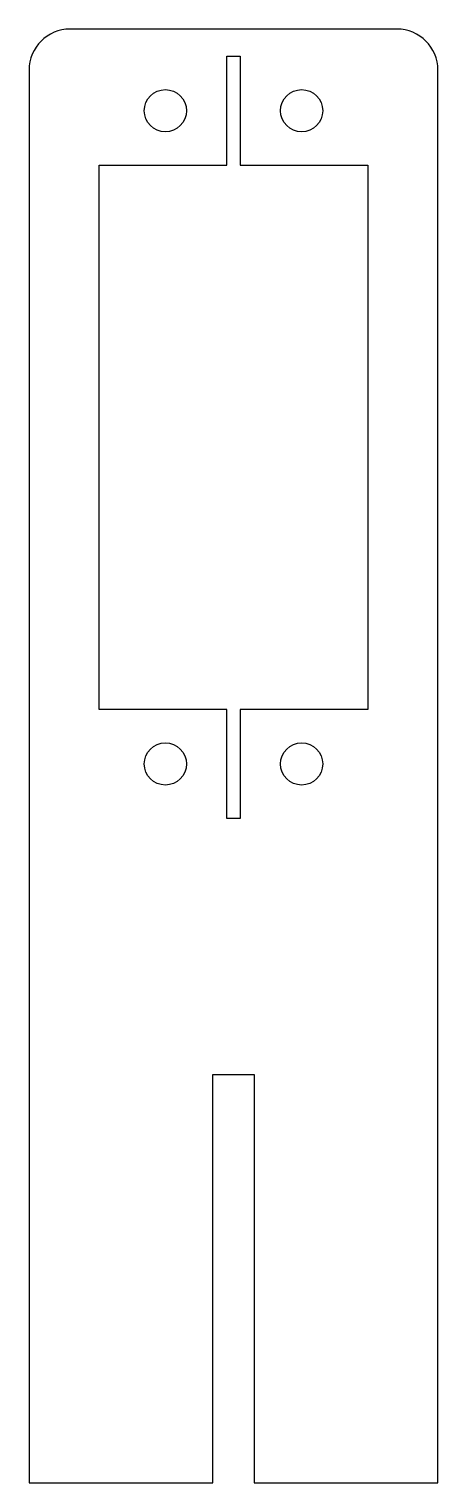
# Model space of a CAD drawing. Header units: millimetres. Extents: x -15 to 15, y -150 to -43.
import ezdxf

# ---------------------------------------------------------------- set-up
doc = ezdxf.new("R2010")
doc.units = ezdxf.units.MM
doc.layers.get('0').update_dxf_attribs({"linetype": 'CONTINUOUS'})

msp = doc.modelspace()

# ---------------------------------------------------------------- linework, layer by layer
msp.add_lwpolyline([(12, -43.175), (-12, -43.175, 0.41421356), (-15, -46.175), (-15, -150), (-1.5275, -150), (-1.5275, -120), (1.5275, -120), (1.5275, -150), (15, -150), (15, -46.175, 0.41421356)], format="xyb", close=True)
msp.add_lwpolyline([(-0.5, -45.175), (0.5, -45.175), (0.5, -53.175), (9.85, -53.175), (9.85, -93.175), (0.5, -93.175), (0.5, -101.175), (-0.5, -101.175), (-0.5, -93.175), (-9.85, -93.175), (-9.85, -53.175), (-0.5, -53.175)], close=True)
for centre in [(-5, -49.175), (5, -49.175), (-5, -97.175), (5, -97.175)]:
    msp.add_circle(centre, 1.55)

doc.saveas('drawing.dxf')
